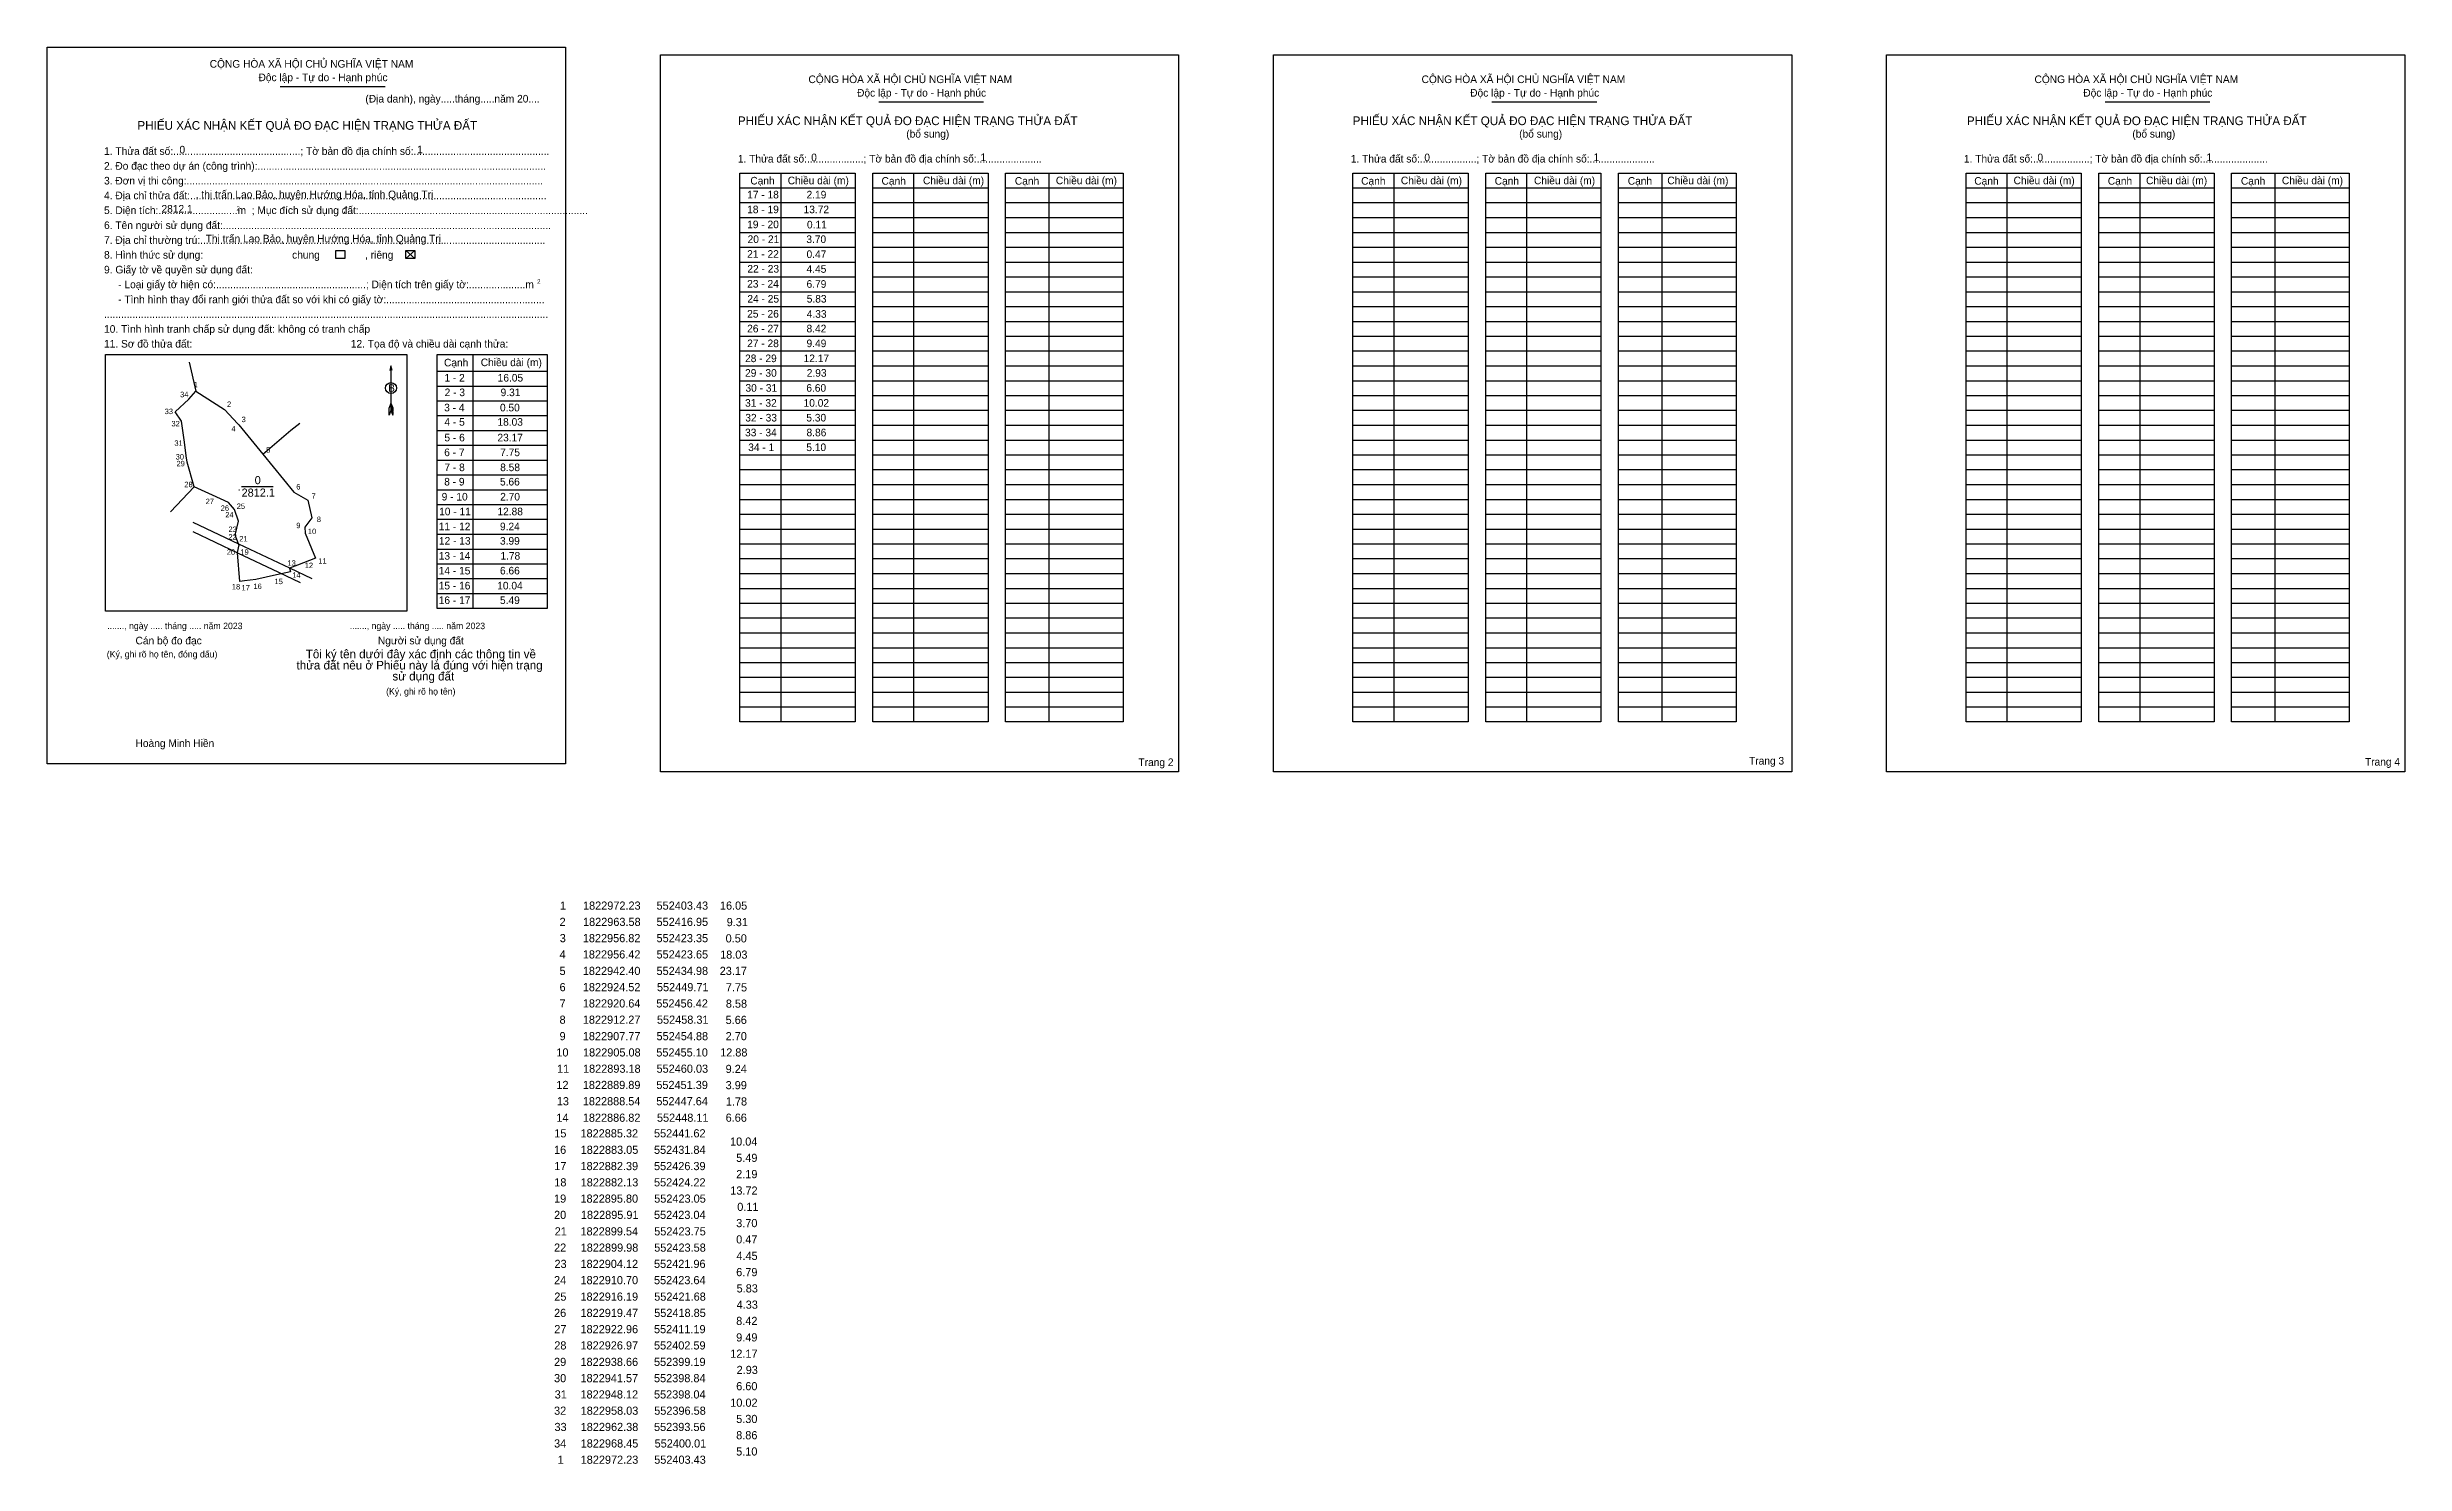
# Model space of a CAD drawing. Extents: x 552333 to 553449, y 1822464 to 1823135.
import ezdxf

# ---------------------------------------------------------------- set-up
doc = ezdxf.new("R2010")
doc.units = 0
for name, color, linetype in [('Level 1', 7, 'Continuous'), ('Level 10', 7, 'Continuous'), ('Level 13', 7, 'Continuous'), ('Level 2', 7, 'Continuous'), ('Level 48', 7, 'Continuous'), ('Level 50', 7, 'Continuous'), ('Level 52', 7, 'Continuous'), ('Level 53', 7, 'Continuous'), ('Level 59', 7, 'Continuous'), ('Level 6', 7, 'Continuous'), ('Level 9', 7, 'Continuous')]:
    doc.layers.add(name, color=color, linetype=linetype)

msp = doc.modelspace()

# ---------------------------------------------------------------- linework, layer by layer
at = {"layer": 'Level 1'}
for p, q in [((552333, 1823135.1), (552333, 1823135.1)), ((552623.2, 1823131.4), (552623.2, 1823131.4)), ((552443.3, 1823116.5), (552492.9, 1823116.5)), ((552726.6, 1823109.2), (552776.2, 1823109.2)), ((553016.8, 1823109.2), (553066.4, 1823109.2)), ((553307, 1823109.2), (553356.6, 1823109.2)), ((552680.2, 1823075.5), (552680.2, 1822815.7)), ((552743, 1823075.5), (552743, 1822815.7)), ((552807.1, 1823075.5), (552807.1, 1822815.7)), ((552970.4, 1823075.5), (552970.4, 1822815.7)), ((553033.2, 1823075.5), (553033.2, 1822815.7)), ((553097.2, 1823075.5), (553097.2, 1822815.7)), ((553260.5, 1823075.5), (553260.5, 1822815.7)), ((553323.4, 1823075.5), (553323.4, 1822815.7)), ((553387.4, 1823075.5), (553387.4, 1822815.7)), ((552660.9, 1823068.5), (552715.4, 1823068.5)), ((552723.7, 1823068.5), (552778.3, 1823068.5)), ((552786.6, 1823068.5), (552842.3, 1823068.5)), ((552951, 1823068.5), (553005.6, 1823068.5)), ((553013.9, 1823068.5), (553068.4, 1823068.5)), ((553076.7, 1823068.5), (553132.4, 1823068.5)), ((553241.2, 1823068.5), (553295.7, 1823068.5)), ((553304.1, 1823068.5), (553358.6, 1823068.5)), ((553366.9, 1823068.5), (553422.6, 1823068.5)), ((552660.9, 1823061.5), (552715.4, 1823061.5)), ((552660.9, 1823054.4), (552715.4, 1823054.4)), ((552723.7, 1823061.5), (552778.3, 1823061.5)), ((552723.7, 1823054.4), (552778.3, 1823054.4)), ((552786.6, 1823061.5), (552842.3, 1823061.5)), ((552786.6, 1823054.4), (552842.3, 1823054.4)), ((552951, 1823061.5), (553005.6, 1823061.5)), ((552951, 1823054.4), (553005.6, 1823054.4)), ((553013.9, 1823061.5), (553068.4, 1823061.5)), ((553013.9, 1823054.4), (553068.4, 1823054.4)), ((553076.7, 1823061.5), (553132.4, 1823061.5)), ((553076.7, 1823054.4), (553132.4, 1823054.4)), ((553241.2, 1823061.5), (553295.7, 1823061.5)), ((553241.2, 1823054.4), (553295.7, 1823054.4)), ((553304.1, 1823061.5), (553358.6, 1823061.5)), ((553304.1, 1823054.4), (553358.6, 1823054.4)), ((553366.9, 1823061.5), (553422.6, 1823061.5)), ((553366.9, 1823054.4), (553422.6, 1823054.4)), ((552660.9, 1823047.4), (552715.4, 1823047.4)), ((552723.7, 1823047.4), (552778.3, 1823047.4)), ((552786.6, 1823047.4), (552842.3, 1823047.4)), ((552951, 1823047.4), (553005.6, 1823047.4)), ((553013.9, 1823047.4), (553068.4, 1823047.4)), ((553076.7, 1823047.4), (553132.4, 1823047.4)), ((553241.2, 1823047.4), (553295.7, 1823047.4)), ((553304.1, 1823047.4), (553358.6, 1823047.4)), ((553366.9, 1823047.4), (553422.6, 1823047.4)), ((552502.7, 1823038.9), (552507, 1823035)), ((552502.7, 1823035), (552507, 1823038.9)), ((552660.9, 1823040.4), (552715.4, 1823040.4)), ((552660.9, 1823033.4), (552715.4, 1823033.4)), ((552723.7, 1823040.4), (552778.3, 1823040.4)), ((552723.7, 1823033.4), (552778.3, 1823033.4)), ((552786.6, 1823040.4), (552842.3, 1823040.4)), ((552786.6, 1823033.4), (552842.3, 1823033.4)), ((552951, 1823040.4), (553005.6, 1823040.4)), ((552951, 1823033.4), (553005.6, 1823033.4)), ((553013.9, 1823040.4), (553068.4, 1823040.4)), ((553013.9, 1823033.4), (553068.4, 1823033.4)), ((553076.7, 1823040.4), (553132.4, 1823040.4)), ((553076.7, 1823033.4), (553132.4, 1823033.4)), ((553241.2, 1823040.4), (553295.7, 1823040.4)), ((553241.2, 1823033.4), (553295.7, 1823033.4)), ((553304.1, 1823040.4), (553358.6, 1823040.4)), ((553304.1, 1823033.4), (553358.6, 1823033.4)), ((553366.9, 1823040.4), (553422.6, 1823040.4)), ((553366.9, 1823033.4), (553422.6, 1823033.4)), ((552660.9, 1823026.4), (552715.4, 1823026.4)), ((552660.9, 1823019.3), (552715.4, 1823019.3)), ((552723.7, 1823026.4), (552778.3, 1823026.4)), ((552723.7, 1823019.3), (552778.3, 1823019.3)), ((552786.6, 1823026.4), (552842.3, 1823026.4)), ((552786.6, 1823019.3), (552842.3, 1823019.3)), ((552951, 1823026.4), (553005.6, 1823026.4)), ((552951, 1823019.3), (553005.6, 1823019.3)), ((553013.9, 1823026.4), (553068.4, 1823026.4)), ((553013.9, 1823019.3), (553068.4, 1823019.3)), ((553076.7, 1823026.4), (553132.4, 1823026.4)), ((553076.7, 1823019.3), (553132.4, 1823019.3)), ((553241.2, 1823026.4), (553295.7, 1823026.4)), ((553241.2, 1823019.3), (553295.7, 1823019.3)), ((553304.1, 1823026.4), (553358.6, 1823026.4)), ((553304.1, 1823019.3), (553358.6, 1823019.3)), ((553366.9, 1823026.4), (553422.6, 1823026.4)), ((553366.9, 1823019.3), (553422.6, 1823019.3)), ((552660.9, 1823012.3), (552715.4, 1823012.3)), ((552723.7, 1823012.3), (552778.3, 1823012.3)), ((552786.6, 1823012.3), (552842.3, 1823012.3)), ((552951, 1823012.3), (553005.6, 1823012.3)), ((553013.9, 1823012.3), (553068.4, 1823012.3)), ((553076.7, 1823012.3), (553132.4, 1823012.3)), ((553241.2, 1823012.3), (553295.7, 1823012.3)), ((553304.1, 1823012.3), (553358.6, 1823012.3)), ((553366.9, 1823012.3), (553422.6, 1823012.3)), ((552660.9, 1823005.3), (552715.4, 1823005.3)), ((552660.9, 1822998.3), (552715.4, 1822998.3)), ((552723.7, 1823005.3), (552778.3, 1823005.3)), ((552723.7, 1822998.3), (552778.3, 1822998.3)), ((552786.6, 1823005.3), (552842.3, 1823005.3)), ((552786.6, 1822998.3), (552842.3, 1822998.3)), ((552951, 1823005.3), (553005.6, 1823005.3)), ((552951, 1822998.3), (553005.6, 1822998.3)), ((553013.9, 1823005.3), (553068.4, 1823005.3)), ((553013.9, 1822998.3), (553068.4, 1822998.3)), ((553076.7, 1823005.3), (553132.4, 1823005.3)), ((553076.7, 1822998.3), (553132.4, 1822998.3)), ((553241.2, 1823005.3), (553295.7, 1823005.3)), ((553241.2, 1822998.3), (553295.7, 1822998.3)), ((553304.1, 1823005.3), (553358.6, 1823005.3)), ((553304.1, 1822998.3), (553358.6, 1822998.3)), ((553366.9, 1823005.3), (553422.6, 1823005.3)), ((553366.9, 1822998.3), (553422.6, 1822998.3)), ((552360.6, 1822989.6), (552360.6, 1822989.6)), ((552534.5, 1822989.6), (552534.5, 1822869.4)), ((552660.9, 1822991.3), (552715.4, 1822991.3)), ((552723.7, 1822991.3), (552778.3, 1822991.3)), ((552786.6, 1822991.3), (552842.3, 1822991.3)), ((552951, 1822991.3), (553005.6, 1822991.3)), ((553013.9, 1822991.3), (553068.4, 1822991.3)), ((553076.7, 1822991.3), (553132.4, 1822991.3)), ((553241.2, 1822991.3), (553295.7, 1822991.3)), ((553304.1, 1822991.3), (553358.6, 1822991.3)), ((553366.9, 1822991.3), (553422.6, 1822991.3)), ((552495.7, 1822984.3), (552495.7, 1822963.1)), ((552517.6, 1822981.8), (552569.7, 1822981.8)), ((552517.6, 1822974.7), (552569.7, 1822974.7)), ((552660.9, 1822984.2), (552715.4, 1822984.2)), ((552660.9, 1822977.2), (552715.4, 1822977.2)), ((552723.7, 1822984.2), (552778.3, 1822984.2)), ((552723.7, 1822977.2), (552778.3, 1822977.2)), ((552786.6, 1822984.2), (552842.3, 1822984.2)), ((552786.6, 1822977.2), (552842.3, 1822977.2)), ((552951, 1822984.2), (553005.6, 1822984.2)), ((552951, 1822977.2), (553005.6, 1822977.2)), ((553013.9, 1822984.2), (553068.4, 1822984.2)), ((553013.9, 1822977.2), (553068.4, 1822977.2)), ((553076.7, 1822984.2), (553132.4, 1822984.2)), ((553076.7, 1822977.2), (553132.4, 1822977.2)), ((553241.2, 1822984.2), (553295.7, 1822984.2)), ((553241.2, 1822977.2), (553295.7, 1822977.2)), ((553304.1, 1822984.2), (553358.6, 1822984.2)), ((553304.1, 1822977.2), (553358.6, 1822977.2)), ((553366.9, 1822984.2), (553422.6, 1822984.2)), ((553366.9, 1822977.2), (553422.6, 1822977.2)), ((552495.7, 1822966.6), (552494.8, 1822964.4)), ((552494.8, 1822960.9), (552494.8, 1822964.4)), ((552495.7, 1822966.6), (552496.6, 1822964.4)), ((552495.7, 1822966.3), (552496.6, 1822964.1)), ((552495.7, 1822966), (552496.6, 1822963.8)), ((552495.7, 1822965.7), (552496.6, 1822963.5)), ((552495.7, 1822965.4), (552496.6, 1822963.2)), ((552495.7, 1822965.1), (552496.6, 1822962.9)), ((552495.7, 1822964.8), (552496.6, 1822962.5)), ((552495.7, 1822964.4), (552496.6, 1822962.2)), ((552495.7, 1822964.1), (552496.6, 1822961.9)), ((552495.7, 1822963.8), (552496.6, 1822961.6)), ((552495.7, 1822963.5), (552496.6, 1822961.3)), ((552496.6, 1822960.9), (552496.6, 1822964.4)), ((552517.6, 1822967.7), (552569.7, 1822967.7)), ((552660.9, 1822970.2), (552715.4, 1822970.2)), ((552723.7, 1822970.2), (552778.3, 1822970.2)), ((552786.6, 1822970.2), (552842.3, 1822970.2)), ((552951, 1822970.2), (553005.6, 1822970.2)), ((553013.9, 1822970.2), (553068.4, 1822970.2)), ((553076.7, 1822970.2), (553132.4, 1822970.2)), ((553241.2, 1822970.2), (553295.7, 1822970.2)), ((553304.1, 1822970.2), (553358.6, 1822970.2)), ((553366.9, 1822970.2), (553422.6, 1822970.2)), ((552495.7, 1822963.1), (552494.8, 1822960.9)), ((552495.7, 1822963.1), (552496.6, 1822960.9)), ((552517.6, 1822960.7), (552569.7, 1822960.7)), ((552517.6, 1822953.7), (552569.7, 1822953.7)), ((552660.9, 1822963.2), (552715.4, 1822963.2)), ((552660.9, 1822956.2), (552715.4, 1822956.2)), ((552723.7, 1822963.2), (552778.3, 1822963.2)), ((552723.7, 1822956.2), (552778.3, 1822956.2)), ((552786.6, 1822963.2), (552842.3, 1822963.2)), ((552786.6, 1822956.2), (552842.3, 1822956.2)), ((552951, 1822963.2), (553005.6, 1822963.2)), ((552951, 1822956.2), (553005.6, 1822956.2)), ((553013.9, 1822963.2), (553068.4, 1822963.2)), ((553013.9, 1822956.2), (553068.4, 1822956.2)), ((553076.7, 1822963.2), (553132.4, 1822963.2)), ((553076.7, 1822956.2), (553132.4, 1822956.2)), ((553241.2, 1822963.2), (553295.7, 1822963.2)), ((553241.2, 1822956.2), (553295.7, 1822956.2)), ((553304.1, 1822963.2), (553358.6, 1822963.2)), ((553304.1, 1822956.2), (553358.6, 1822956.2)), ((553366.9, 1822963.2), (553422.6, 1822963.2)), ((553366.9, 1822956.2), (553422.6, 1822956.2)), ((552517.6, 1822946.7), (552569.7, 1822946.7)), ((552660.9, 1822949.1), (552715.4, 1822949.1)), ((552660.9, 1822942.1), (552715.4, 1822942.1)), ((552723.7, 1822949.1), (552778.3, 1822949.1)), ((552723.7, 1822942.1), (552778.3, 1822942.1)), ((552786.6, 1822949.1), (552842.3, 1822949.1)), ((552786.6, 1822942.1), (552842.3, 1822942.1)), ((552951, 1822949.1), (553005.6, 1822949.1)), ((552951, 1822942.1), (553005.6, 1822942.1)), ((553013.9, 1822949.1), (553068.4, 1822949.1)), ((553013.9, 1822942.1), (553068.4, 1822942.1)), ((553076.7, 1822949.1), (553132.4, 1822949.1)), ((553076.7, 1822942.1), (553132.4, 1822942.1)), ((553241.2, 1822949.1), (553295.7, 1822949.1)), ((553241.2, 1822942.1), (553295.7, 1822942.1)), ((553304.1, 1822949.1), (553358.6, 1822949.1)), ((553304.1, 1822942.1), (553358.6, 1822942.1)), ((553366.9, 1822949.1), (553422.6, 1822949.1)), ((553366.9, 1822942.1), (553422.6, 1822942.1)), ((552517.6, 1822939.6), (552569.7, 1822939.6)), ((552517.6, 1822932.6), (552569.7, 1822932.6)), ((552660.9, 1822935.1), (552715.4, 1822935.1)), ((552723.7, 1822935.1), (552778.3, 1822935.1)), ((552786.6, 1822935.1), (552842.3, 1822935.1)), ((552951, 1822935.1), (553005.6, 1822935.1)), ((553013.9, 1822935.1), (553068.4, 1822935.1)), ((553076.7, 1822935.1), (553132.4, 1822935.1)), ((553241.2, 1822935.1), (553295.7, 1822935.1)), ((553304.1, 1822935.1), (553358.6, 1822935.1)), ((553366.9, 1822935.1), (553422.6, 1822935.1)), ((552517.6, 1822925.6), (552569.7, 1822925.6)), ((552660.9, 1822928.1), (552715.4, 1822928.1)), ((552660.9, 1822921), (552715.4, 1822921)), ((552723.7, 1822928.1), (552778.3, 1822928.1)), ((552723.7, 1822921), (552778.3, 1822921)), ((552786.6, 1822928.1), (552842.3, 1822928.1)), ((552786.6, 1822921), (552842.3, 1822921)), ((552951, 1822928.1), (553005.6, 1822928.1)), ((552951, 1822921), (553005.6, 1822921)), ((553013.9, 1822928.1), (553068.4, 1822928.1)), ((553013.9, 1822921), (553068.4, 1822921)), ((553076.7, 1822928.1), (553132.4, 1822928.1)), ((553076.7, 1822921), (553132.4, 1822921)), ((553241.2, 1822928.1), (553295.7, 1822928.1)), ((553241.2, 1822921), (553295.7, 1822921)), ((553304.1, 1822928.1), (553358.6, 1822928.1)), ((553304.1, 1822921), (553358.6, 1822921)), ((553366.9, 1822928.1), (553422.6, 1822928.1)), ((553366.9, 1822921), (553422.6, 1822921)), ((552517.6, 1822918.6), (552569.7, 1822918.6)), ((552517.6, 1822911.6), (552569.7, 1822911.6)), ((552660.9, 1822914), (552715.4, 1822914)), ((552723.7, 1822914), (552778.3, 1822914)), ((552786.6, 1822914), (552842.3, 1822914)), ((552951, 1822914), (553005.6, 1822914)), ((553013.9, 1822914), (553068.4, 1822914)), ((553076.7, 1822914), (553132.4, 1822914)), ((553241.2, 1822914), (553295.7, 1822914)), ((553304.1, 1822914), (553358.6, 1822914)), ((553366.9, 1822914), (553422.6, 1822914)), ((552517.6, 1822904.5), (552569.7, 1822904.5)), ((552517.6, 1822897.5), (552569.7, 1822897.5)), ((552660.9, 1822907), (552715.4, 1822907)), ((552660.9, 1822900), (552715.4, 1822900)), ((552723.7, 1822907), (552778.3, 1822907)), ((552723.7, 1822900), (552778.3, 1822900)), ((552786.6, 1822907), (552842.3, 1822907)), ((552786.6, 1822900), (552842.3, 1822900)), ((552951, 1822907), (553005.6, 1822907)), ((552951, 1822900), (553005.6, 1822900)), ((553013.9, 1822907), (553068.4, 1822907)), ((553013.9, 1822900), (553068.4, 1822900)), ((553076.7, 1822907), (553132.4, 1822907)), ((553076.7, 1822900), (553132.4, 1822900)), ((553241.2, 1822907), (553295.7, 1822907)), ((553241.2, 1822900), (553295.7, 1822900)), ((553304.1, 1822907), (553358.6, 1822907)), ((553304.1, 1822900), (553358.6, 1822900)), ((553366.9, 1822907), (553422.6, 1822907)), ((553366.9, 1822900), (553422.6, 1822900)), ((552517.6, 1822890.5), (552569.7, 1822890.5)), ((552660.9, 1822893), (552715.4, 1822893)), ((552660.9, 1822885.9), (552715.4, 1822885.9)), ((552723.7, 1822893), (552778.3, 1822893)), ((552723.7, 1822885.9), (552778.3, 1822885.9)), ((552786.6, 1822893), (552842.3, 1822893)), ((552786.6, 1822885.9), (552842.3, 1822885.9)), ((552951, 1822893), (553005.6, 1822893)), ((552951, 1822885.9), (553005.6, 1822885.9)), ((553013.9, 1822893), (553068.4, 1822893)), ((553013.9, 1822885.9), (553068.4, 1822885.9)), ((553076.7, 1822893), (553132.4, 1822893)), ((553076.7, 1822885.9), (553132.4, 1822885.9)), ((553241.2, 1822893), (553295.7, 1822893)), ((553241.2, 1822885.9), (553295.7, 1822885.9)), ((553304.1, 1822893), (553358.6, 1822893)), ((553304.1, 1822885.9), (553358.6, 1822885.9)), ((553366.9, 1822893), (553422.6, 1822893)), ((553366.9, 1822885.9), (553422.6, 1822885.9)), ((552517.6, 1822883.5), (552569.7, 1822883.5)), ((552517.6, 1822876.5), (552569.7, 1822876.5)), ((552660.9, 1822878.9), (552715.4, 1822878.9)), ((552723.7, 1822878.9), (552778.3, 1822878.9)), ((552786.6, 1822878.9), (552842.3, 1822878.9)), ((552951, 1822878.9), (553005.6, 1822878.9)), ((553013.9, 1822878.9), (553068.4, 1822878.9)), ((553076.7, 1822878.9), (553132.4, 1822878.9)), ((553241.2, 1822878.9), (553295.7, 1822878.9)), ((553304.1, 1822878.9), (553358.6, 1822878.9)), ((553366.9, 1822878.9), (553422.6, 1822878.9)), ((552503.2, 1822868.1), (552503.2, 1822868.1)), ((552660.9, 1822871.9), (552715.4, 1822871.9)), ((552660.9, 1822864.9), (552715.4, 1822864.9)), ((552723.7, 1822871.9), (552778.3, 1822871.9)), ((552723.7, 1822864.9), (552778.3, 1822864.9)), ((552786.6, 1822871.9), (552842.3, 1822871.9)), ((552786.6, 1822864.9), (552842.3, 1822864.9)), ((552951, 1822871.9), (553005.6, 1822871.9)), ((552951, 1822864.9), (553005.6, 1822864.9)), ((553013.9, 1822871.9), (553068.4, 1822871.9)), ((553013.9, 1822864.9), (553068.4, 1822864.9)), ((553076.7, 1822871.9), (553132.4, 1822871.9)), ((553076.7, 1822864.9), (553132.4, 1822864.9)), ((553241.2, 1822871.9), (553295.7, 1822871.9)), ((553241.2, 1822864.9), (553295.7, 1822864.9)), ((553304.1, 1822871.9), (553358.6, 1822871.9)), ((553304.1, 1822864.9), (553358.6, 1822864.9)), ((553366.9, 1822871.9), (553422.6, 1822871.9)), ((553366.9, 1822864.9), (553422.6, 1822864.9)), ((552660.9, 1822857.9), (552715.4, 1822857.9)), ((552723.7, 1822857.9), (552778.3, 1822857.9)), ((552786.6, 1822857.9), (552842.3, 1822857.9)), ((552951, 1822857.9), (553005.6, 1822857.9)), ((553013.9, 1822857.9), (553068.4, 1822857.9)), ((553076.7, 1822857.9), (553132.4, 1822857.9)), ((553241.2, 1822857.9), (553295.7, 1822857.9)), ((553304.1, 1822857.9), (553358.6, 1822857.9)), ((553366.9, 1822857.9), (553422.6, 1822857.9)), ((552660.9, 1822850.8), (552715.4, 1822850.8)), ((552660.9, 1822843.8), (552715.4, 1822843.8)), ((552723.7, 1822850.8), (552778.3, 1822850.8)), ((552723.7, 1822843.8), (552778.3, 1822843.8)), ((552786.6, 1822850.8), (552842.3, 1822850.8)), ((552786.6, 1822843.8), (552842.3, 1822843.8)), ((552951, 1822850.8), (553005.6, 1822850.8)), ((552951, 1822843.8), (553005.6, 1822843.8)), ((553013.9, 1822850.8), (553068.4, 1822850.8)), ((553013.9, 1822843.8), (553068.4, 1822843.8)), ((553076.7, 1822850.8), (553132.4, 1822850.8)), ((553076.7, 1822843.8), (553132.4, 1822843.8)), ((553241.2, 1822850.8), (553295.7, 1822850.8)), ((553241.2, 1822843.8), (553295.7, 1822843.8)), ((553304.1, 1822850.8), (553358.6, 1822850.8)), ((553304.1, 1822843.8), (553358.6, 1822843.8)), ((553366.9, 1822850.8), (553422.6, 1822850.8)), ((553366.9, 1822843.8), (553422.6, 1822843.8)), ((552660.9, 1822836.8), (552715.4, 1822836.8)), ((552660.9, 1822829.8), (552715.4, 1822829.8)), ((552723.7, 1822836.8), (552778.3, 1822836.8)), ((552723.7, 1822829.8), (552778.3, 1822829.8)), ((552786.6, 1822836.8), (552842.3, 1822836.8)), ((552786.6, 1822829.8), (552842.3, 1822829.8)), ((552951, 1822836.8), (553005.6, 1822836.8)), ((552951, 1822829.8), (553005.6, 1822829.8)), ((553013.9, 1822836.8), (553068.4, 1822836.8)), ((553013.9, 1822829.8), (553068.4, 1822829.8)), ((553076.7, 1822836.8), (553132.4, 1822836.8)), ((553076.7, 1822829.8), (553132.4, 1822829.8)), ((553241.2, 1822836.8), (553295.7, 1822836.8)), ((553241.2, 1822829.8), (553295.7, 1822829.8)), ((553304.1, 1822836.8), (553358.6, 1822836.8)), ((553304.1, 1822829.8), (553358.6, 1822829.8)), ((553366.9, 1822836.8), (553422.6, 1822836.8)), ((553366.9, 1822829.8), (553422.6, 1822829.8)), ((552660.9, 1822822.8), (552715.4, 1822822.8)), ((552723.7, 1822822.8), (552778.3, 1822822.8)), ((552786.6, 1822822.8), (552842.3, 1822822.8)), ((552951, 1822822.8), (553005.6, 1822822.8)), ((553013.9, 1822822.8), (553068.4, 1822822.8)), ((553076.7, 1822822.8), (553132.4, 1822822.8)), ((553241.2, 1822822.8), (553295.7, 1822822.8)), ((553304.1, 1822822.8), (553358.6, 1822822.8)), ((553366.9, 1822822.8), (553422.6, 1822822.8)), ((552578.3, 1822795.8), (552578.3, 1822795.8)), ((552868.5, 1822792.1), (552868.5, 1822792.1))]:
    msp.add_line(p, q, dxfattribs=at)
for points in [[(552660.9, 1823075.5), (552715.4, 1823075.5), (552715.4, 1822815.7), (552660.9, 1822815.7)], [(552723.7, 1823075.5), (552778.3, 1823075.5), (552778.3, 1822815.7), (552723.7, 1822815.7)], [(552786.6, 1823075.5), (552842.3, 1823075.5), (552842.3, 1822815.7), (552786.6, 1822815.7)], [(552951, 1823075.5), (553005.6, 1823075.5), (553005.6, 1822815.7), (552951, 1822815.7)], [(553013.9, 1823075.5), (553068.4, 1823075.5), (553068.4, 1822815.7), (553013.9, 1822815.7)], [(553076.7, 1823075.5), (553132.4, 1823075.5), (553132.4, 1822815.7), (553076.7, 1822815.7)], [(553241.2, 1823075.5), (553295.7, 1823075.5), (553295.7, 1822815.7), (553241.2, 1822815.7)], [(553304.1, 1823075.5), (553358.6, 1823075.5), (553358.6, 1822815.7), (553304.1, 1822815.7)], [(553366.9, 1823075.5), (553422.6, 1823075.5), (553422.6, 1822815.7), (553366.9, 1822815.7)], [(552360.6, 1822989.6), (552503.2, 1822989.6), (552503.2, 1822868.1), (552360.6, 1822868.1)], [(552517.6, 1822989.6), (552569.7, 1822989.6), (552569.7, 1822869.4), (552517.6, 1822869.4)]]:
    msp.add_lwpolyline(points, close=True, dxfattribs=at)
msp.add_lwpolyline([(552496.3, 1822982.1), (552495.7, 1822984.3), (552495.1, 1822982.1)], dxfattribs=at)
msp.add_circle((552495.7, 1822973.7), 2.59, dxfattribs=at)
at = {"layer": 'Level 10'}
for points in [[(552400.2, 1822986), (552403.4, 1822972.2)], [(552435, 1822942.4), (552448.3, 1822953.8), (552452.5, 1822957.1)], [(552391.3, 1822915.2), (552402.6, 1822927)]]:
    msp.add_lwpolyline(points, dxfattribs=at)
msp.add_lwpolyline([(552455.1, 1822905.1), (552460, 1822893.2), (552451.4, 1822889.9), (552447.6, 1822888.5), (552448.1, 1822886.8), (552441.6, 1822885.3), (552431.8, 1822883.1), (552426.4, 1822882.4), (552424.2, 1822882.1), (552423.1, 1822895.8), (552423, 1822895.9), (552423.8, 1822899.5), (552423.6, 1822900), (552422, 1822904.1), (552423.6, 1822910.7), (552421.7, 1822916.2), (552418.8, 1822919.5), (552411.2, 1822923), (552402.6, 1822927), (552399.2, 1822938.7), (552398.8, 1822941.6), (552398, 1822948.1), (552396.6, 1822958), (552393.6, 1822962.4), (552400, 1822968.4), (552403.4, 1822972.2), (552416.9, 1822963.6), (552423.3, 1822956.8), (552423.7, 1822956.4), (552435, 1822942.4), (552449.7, 1822924.5), (552456.4, 1822920.6), (552458.3, 1822912.3), (552454.9, 1822907.8)], close=True, dxfattribs=at)
at = {"layer": 'Level 2'}
for points in [[(552333, 1823135.1), (552578.3, 1823135.1), (552578.3, 1822795.8), (552333, 1822795.8)], [(552623.2, 1823131.4), (552868.5, 1823131.4), (552868.5, 1822792.1), (552623.2, 1822792.1)], [(552913.4, 1823131.4), (553158.7, 1823131.4), (553158.7, 1822792.1), (552913.4, 1822792.1)], [(553203.6, 1823131.4), (553448.9, 1823131.4), (553448.9, 1822792.1), (553203.6, 1822792.1)]]:
    msp.add_lwpolyline(points, close=True, dxfattribs=at)
at = {"layer": 'Level 50'}
for points in [[(552469.6, 1823038.9), (552473.8, 1823038.9), (552473.8, 1823035), (552469.6, 1823035)], [(552502.7, 1823038.9), (552507, 1823038.9), (552507, 1823035), (552502.7, 1823035)]]:
    msp.add_lwpolyline(points, close=True, dxfattribs=at)
at = {"layer": 'Level 59'}
for p, q in [((552402, 1822910.2), (552423.6, 1822900)), ((552402, 1822905.8), (552423.1, 1822895.8)), ((552423.6, 1822900), (552447.7, 1822888.6)), ((552423.1, 1822895.8), (552442.4, 1822886.6)), ((552442.4, 1822886.6), (552452.8, 1822881.7)), ((552447.7, 1822888.6), (552458.2, 1822883.6))]:
    msp.add_line(p, q, dxfattribs=at)
at = {"layer": 'Level 9'}
msp.add_line((552425, 1822927.2), (552440, 1822927.2), dxfattribs=at)

# ---------------------------------------------------------------- texts
at = {"layer": 'Level 1'}
for s, height, p in [('CỘNG HÒA XÃ HỘI CHỦ NGHĨA VIỆT NAM', 3.604, (552409.9, 1823125.4)), ('Độc lập - Tự do - Hạnh phúc', 3.604, (552433, 1823119)), ('CỘNG HÒA XÃ HỘI CHỦ NGHĨA VIỆT NAM', 3.604, (552693.3, 1823118.1)), ('CỘNG HÒA XÃ HỘI CHỦ NGHĨA VIỆT NAM', 3.604, (552983.5, 1823118.1)), ('CỘNG HÒA XÃ HỘI CHỦ NGHĨA VIỆT NAM', 3.604, (553273.6, 1823118.1)), ('(Địa danh), ngày.....tháng.....năm 20....', 3.604, (552483.6, 1823108.9)), ('Độc lập - Tự do - Hạnh phúc', 3.604, (552716.3, 1823111.7)), ('Độc lập - Tự do - Hạnh phúc', 3.604, (553006.5, 1823111.7)), ('Độc lập - Tự do - Hạnh phúc', 3.604, (553296.7, 1823111.7)), ('PHIẾU XÁC NHẬN KẾT QUẢ ĐO ĐẠC HIỆN TRẠNG THỬA ĐẤT', 4.119, (552375.7, 1823096)), ('PHIẾU XÁC NHẬN KẾT QUẢ ĐO ĐẠC HIỆN TRẠNG THỬA ĐẤT', 4.119, (552659.9, 1823098.2)), ('PHIẾU XÁC NHẬN KẾT QUẢ ĐO ĐẠC HIỆN TRẠNG THỬA ĐẤT', 4.119, (552950.9, 1823098.2)), ('PHIẾU XÁC NHẬN KẾT QUẢ ĐO ĐẠC HIỆN TRẠNG THỬA ĐẤT', 4.119, (553241.6, 1823098.2)), ('1. Thửa đất số:.............................................; Tờ bản đồ địa chính số:................................................', 3.6037, (552359.9, 1823084.1)), ('(bổ sung)', 3.6, (552739.6, 1823092.3)), ('(bổ sung)', 3.6, (553029.7, 1823092.3)), ('(bổ sung)', 3.6, (553319.9, 1823092.3)), ('2. Đo đạc theo dự án (công trình):......................................................................................................', 3.6037, (552359.9, 1823077.1)), ('1. Thửa đất số:....................; Tờ bản đồ địa chính số:.......................', 3.604, (552659.9, 1823080.5)), ('1. Thửa đất số:....................; Tờ bản đồ địa chính số:.......................', 3.604, (552950, 1823080.5)), ('1. Thửa đất số:....................; Tờ bản đồ địa chính số:.......................', 3.604, (553240.2, 1823080.5)), ('4. Địa chỉ thửa đất:..............................................................................................................................', 3.6037, (552359.9, 1823063.1)), ('3. Đơn vị thi công:..............................................................................................................................', 3.6037, (552359.9, 1823070.1)), ('Cạnh', 3.6, (552665.8, 1823070.1)), ('Chiều dài (m)', 3.604, (552683.5, 1823070.2)), ('Cạnh', 3.6, (552727.9, 1823070)), ('Chiều dài (m)', 3.604, (552747.5, 1823070.2)), ('Cạnh', 3.6, (552791, 1823070)), ('Chiều dài (m)', 3.604, (552810.4, 1823070.2)), ('Cạnh', 3.6, (552954.9, 1823070)), ('Chiều dài (m)', 3.604, (552973.7, 1823070.2)), ('Cạnh', 3.6, (553018.1, 1823070)), ('Chiều dài (m)', 3.604, (553036.7, 1823070.2)), ('Cạnh', 3.6, (553081.1, 1823070)), ('Chiều dài (m)', 3.604, (553099.8, 1823070.2)), ('Cạnh', 3.6, (553245.1, 1823070)), ('Chiều dài (m)', 3.604, (553263.7, 1823070.2)), ('Cạnh', 3.6, (553308.3, 1823070)), ('Chiều dài (m)', 3.604, (553326.4, 1823070.2)), ('Cạnh', 3.6, (553371.3, 1823070)), ('Chiều dài (m)', 3.604, (553390.7, 1823070.2)), ('5. Diện tích:............................m  ; Mục đích sử dụng đất:.................................................................................', 3.6037, (552359.9, 1823056.1)), ('6. Tên người sử dụng đất:....................................................................................................................', 3.6037, (552359.9, 1823049)), ('2', 2.06, (552422.6, 1823057.7)), ('7. Địa chỉ thường trú:..........................................................................................................................', 3.6037, (552359.9, 1823042)), ('9. Giấy tờ về quyền sử dụng đất:', 3.604, (552359.9, 1823028)), ('chung                , riêng', 3.604, (552448.9, 1823035)), ('     - Loại giấy tờ hiện có:.....................................................; Diện tích trên giấy tờ:....................m', 3.6037, (552359.9, 1823021)), ('2', 2.06, (552564.9, 1823023.1)), ('     - Tình hình thay đổi ranh giới thửa đất so với khi có giấy tờ:........................................................', 3.6037, (552359.9, 1823013.9)), ('.............................................................................................................................................................', 3.6037, (552359.9, 1823006.9)), ('10. Tình hình tranh chấp sử dụng đất: không có tranh chấp', 3.604, (552359.9, 1822999.9)), ('11. Sơ đồ thửa đất:', 3.604, (552359.9, 1822992.9)), ('12. Tọa độ và chiều dài cạnh thửa:', 3.604, (552476.7, 1822992.9)), ('Cạnh', 3.6, (552520.8, 1822984)), ('Chiều dài (m)', 3.604, (552538.2, 1822984.1)), ('B', 3.51, (552494.4, 1822972)), ('......., ngày ..... tháng ..... năm 2023', 3.089, (552361.4, 1822859.6)), ('Cán bộ đo đạc', 3.604, (552374.8, 1822852.4)), ('......., ngày ..... tháng ..... năm 2023', 3.089, (552476.2, 1822859.6)), ('Người sử dụng đất', 3.604, (552489.5, 1822852.4)), ('(Ký, ghi rõ họ tên, đóng dấu)', 3.089, (552361.2, 1822846.2)), ('thửa đất nêu ở Phiếu này là đúng với hiện trạng', 4.095, (552451, 1822840.5)), ('Tôi ký tên dưới đây xác định các thông tin về', 4.095, (552455.4, 1822845.8)), ('(Ký, ghi rõ họ tên)', 3.089, (552493.4, 1822828.6)), ('sử dụng đất', 4.095, (552496.4, 1822835.3)), ('Hoàng Minh Hiền', 3.604, (552374.8, 1822803.8)), ('Trang 2', 3.6, (552849.5, 1822794.8)), ('Trang 3', 3.6, (553138.5, 1822795.5)), ('Trang 4', 3.6, (553430, 1822795))]:
    msp.add_text(s, height=height, dxfattribs=at).set_placement(p)
at = {"layer": 'Level 13'}
for s, p in [('0', (552431.2, 1822928.2)), ('.', (552423.2, 1822925.2)), ('2812.1', (552425, 1822922.3))]:
    msp.add_text(s, height=3.86, dxfattribs=at).set_placement(p)
at = {"layer": 'Level 48'}
msp.add_text('8. Hình thức sử dụng:', height=3.604, dxfattribs=at).set_placement((552359.9, 1823035))
at = {"layer": 'Level 52'}
for s, p in [('17 - 18', (552664.3, 1823063.5)), ('2.19', (552692.4, 1823063.5)), ('19 - 20', (552664.3, 1823049.4)), ('18 - 19', (552664.3, 1823056.5)), ('13.72', (552691, 1823056.5)), ('0.11', (552692.6, 1823049.3)), ('20 - 21', (552664.5, 1823042.4)), ('3.70', (552692.3, 1823042.4)), ('21 - 22', (552664.3, 1823035.4)), ('22 - 23', (552664.4, 1823028.4)), ('4.45', (552692.4, 1823028.3)), ('0.47', (552692.4, 1823035.3)), ('23 - 24', (552664.3, 1823021.3)), ('6.79', (552692.4, 1823021.2)), ('25 - 26', (552664.3, 1823007.1)), ('24 - 25', (552664.4, 1823014.2)), ('4.33', (552692.5, 1823007)), ('5.83', (552692.5, 1823014.2)), ('26 - 27', (552664.3, 1823000.1)), ('8.42', (552692.4, 1823000.1)), ('28 - 29', (552663.3, 1822986)), ('27 - 28', (552664.3, 1822993.1)), ('12.17', (552691, 1822986)), ('9.49', (552692.4, 1822993.1)), ('1 - 2', (552521, 1822976.8)), ('16.05', (552546.2, 1822976.8)), ('29 - 30', (552663.3, 1822979.1)), ('30 - 31', (552663.5, 1822972)), ('6.60', (552692.3, 1822972)), ('2.93', (552692.5, 1822979.1)), ('3 - 4', (552520.9, 1822962.7)), ('2 - 3', (552521.1, 1822969.9)), ('0.50', (552547.3, 1822962.7)), ('9.31', (552547.6, 1822969.9)), ('31 - 32', (552663.3, 1822964.9)), ('10.02', (552691, 1822964.9)), ('4 - 5', (552521, 1822955.9)), ('18.03', (552546.1, 1822955.9)), ('33 - 34', (552663.3, 1822950.9)), ('32 - 33', (552663.4, 1822957.9)), ('5.30', (552692.3, 1822957.9)), ('8.86', (552692.4, 1822950.9)), ('5 - 6', (552521, 1822948.5)), ('6 - 7', (552520.9, 1822941.5)), ('23.17', (552546.1, 1822948.5)), ('7.75', (552547.4, 1822941.5)), ('34 - 1', (552664.8, 1822943.9)), ('5.10', (552692.3, 1822943.9)), ('7 - 8', (552521, 1822934.4)), ('8 - 9', (552520.9, 1822927.6)), ('5.66', (552547.3, 1822927.6)), ('8.58', (552547.4, 1822934.4)), ('9 - 10', (552519.7, 1822920.5)), ('2.70', (552547.4, 1822920.5)), ('11 - 12', (552518.3, 1822906.4)), ('10 - 11', (552518.5, 1822913.5)), ('12.88', (552546.1, 1822913.5)), ('9.24', (552547.3, 1822906.4)), ('12 - 13', (552518.4, 1822899.6)), ('3.99', (552547.3, 1822899.6)), ('13 - 14', (552518.3, 1822892.5)), ('14 - 15', (552518.3, 1822885.5)), ('6.66', (552547.3, 1822885.5)), ('1.78', (552547.5, 1822892.5)), ('15 - 16', (552518.3, 1822878.4)), ('16 - 17', (552518.3, 1822871.5)), ('10.04', (552546, 1822878.4)), ('5.49', (552547.3, 1822871.5))]:
    msp.add_text(s, height=3.6, dxfattribs=at).set_placement(p)
at = {"layer": 'Level 53'}
for s, p in [('1', (552575.7, 1822726.8)), ('1822972.23', (552586.6, 1822726.8)), ('552403.43', (552621.4, 1822726.8)), ('16.05', (552651.4, 1822726.8)), ('2', (552575.5, 1822719.1)), ('1822963.58', (552586.6, 1822719.1)), ('552416.95', (552621.4, 1822719.1)), ('9.31', (552654.6, 1822719)), ('4', (552575.5, 1822703.7)), ('3', (552575.6, 1822711.4)), ('1822956.82', (552586.5, 1822711.4)), ('1822956.42', (552586.5, 1822703.7)), ('552423.35', (552621.4, 1822711.4)), ('552423.65', (552621.4, 1822703.7)), ('18.03', (552651.5, 1822703.6)), ('0.50', (552654.1, 1822711.3)), ('5', (552575.5, 1822695.9)), ('1822942.40', (552586.5, 1822695.9)), ('552434.98', (552621.4, 1822695.9)), ('23.17', (552651.3, 1822695.9)), ('6', (552575.5, 1822688.2)), ('1822924.52', (552586.5, 1822688.2)), ('552449.71', (552621.6, 1822688.2)), ('7.75', (552654.2, 1822688.1)), ('7', (552575.5, 1822680.5)), ('8', (552575.5, 1822672.8)), ('1822920.64', (552586.5, 1822680.5)), ('1822912.27', (552586.5, 1822672.8)), ('552456.42', (552621.3, 1822680.5)), ('552458.31', (552621.6, 1822672.8)), ('5.66', (552654.1, 1822672.7)), ('8.58', (552654.2, 1822680.4)), ('9', (552575.5, 1822665)), ('1822907.77', (552586.5, 1822665)), ('552454.88', (552621.4, 1822665)), ('2.70', (552654.1, 1822665)), ('10', (552574, 1822657.3)), ('11', (552574.3, 1822649.6)), ('1822905.08', (552586.6, 1822657.3)), ('1822893.18', (552586.6, 1822649.6)), ('552455.10', (552621.3, 1822657.3)), ('552460.03', (552621.4, 1822649.6)), ('12.88', (552651.5, 1822657.3)), ('9.24', (552654.1, 1822649.5)), ('12', (552574, 1822641.9)), ('1822889.89', (552586.5, 1822641.9)), ('552451.39', (552621.3, 1822641.9)), ('3.99', (552654.1, 1822641.8)), ('14', (552574, 1822626.4)), ('13', (552574.2, 1822634.2)), ('1822888.54', (552586.5, 1822634.2)), ('1822886.82', (552586.5, 1822626.4)), ('552447.64', (552621.3, 1822634.2)), ('552448.11', (552621.6, 1822626.4)), ('6.66', (552654.1, 1822626.4)), ('1.78', (552654.2, 1822634.1)), ('15', (552573, 1822619)), ('1822885.32', (552585.4, 1822619)), ('552441.62', (552620.2, 1822619)), ('10.04', (552656.2, 1822615.1)), ('16', (552572.9, 1822611.2)), ('17', (552573, 1822603.5)), ('1822882.39', (552585.4, 1822603.5)), ('1822883.05', (552585.5, 1822611.2)), ('552431.84', (552620.2, 1822611.2)), ('552426.39', (552620.2, 1822603.5)), ('5.49', (552659.1, 1822607.4)), ('18', (552573, 1822595.8)), ('1822882.13', (552585.5, 1822595.8)), ('552424.22', (552620.2, 1822595.8)), ('13.72', (552656.3, 1822591.9)), ('2.19', (552659.1, 1822599.7)), ('20', (552572.9, 1822580.4)), ('19', (552572.9, 1822588.1)), ('1822895.80', (552585.4, 1822588.1)), ('1822895.91', (552585.6, 1822580.4)), ('552423.04', (552620.2, 1822580.4)), ('552423.05', (552620.3, 1822588.1)), ('0.11', (552659.6, 1822584.2)), ('21', (552573.2, 1822572.6)), ('1822899.54', (552585.4, 1822572.6)), ('552423.75', (552620.3, 1822572.6)), ('3.70', (552659.1, 1822576.5)), ('22', (552572.9, 1822564.9)), ('1822899.98', (552585.5, 1822564.9)), ('552423.58', (552620.3, 1822564.9)), ('0.47', (552659.1, 1822568.8)), ('4.45', (552659.2, 1822561)), ('24', (552572.9, 1822549.5)), ('23', (552573.1, 1822557.2)), ('1822904.12', (552585.4, 1822557.2)), ('1822910.70', (552585.4, 1822549.5)), ('552421.96', (552620.2, 1822557.2)), ('552423.64', (552620.2, 1822549.5)), ('6.79', (552659.1, 1822553.3)), ('25', (552573, 1822541.7)), ('1822916.19', (552585.4, 1822541.7)), ('552421.68', (552620.3, 1822541.7)), ('4.33', (552659.3, 1822537.9)), ('5.83', (552659.3, 1822545.6)), ('26', (552572.9, 1822534)), ('27', (552573, 1822526.3)), ('1822919.47', (552585.4, 1822534)), ('1822922.96', (552585.4, 1822526.3)), ('552411.19', (552620.2, 1822526.3)), ('552418.85', (552620.3, 1822534)), ('8.42', (552659.1, 1822530.2)), ('28', (552573, 1822518.6)), ('1822926.97', (552585.4, 1822518.6)), ('552402.59', (552620.2, 1822518.6)), ('12.17', (552656.3, 1822514.7)), ('9.49', (552659.1, 1822522.4)), ('30', (552572.9, 1822503.1)), ('29', (552572.9, 1822510.8)), ('1822938.66', (552585.4, 1822510.8)), ('1822941.57', (552585.4, 1822503.1)), ('552399.19', (552620.2, 1822510.8)), ('552398.84', (552620.2, 1822503.1)), ('2.93', (552659.3, 1822507)), ('31', (552573.2, 1822495.4)), ('1822948.12', (552585.4, 1822495.4)), ('552398.04', (552620.2, 1822495.4)), ('10.02', (552656.3, 1822491.5)), ('6.60', (552659.1, 1822499.3)), ('32', (552572.9, 1822487.7)), ('33', (552573.1, 1822480)), ('1822958.03', (552585.5, 1822487.7)), ('1822962.38', (552585.5, 1822480)), ('552393.56', (552620.2, 1822480)), ('552396.58', (552620.3, 1822487.7)), ('5.30', (552659.1, 1822483.8)), ('34', (552572.9, 1822472.2)), ('1822968.45', (552585.5, 1822472.2)), ('552400.01', (552620.5, 1822472.2)), ('8.86', (552659.1, 1822476.1)), ('1', (552574.6, 1822464.5)), ('1822972.23', (552585.5, 1822464.5)), ('552403.43', (552620.3, 1822464.5)), ('5.10', (552659.1, 1822468.4))]:
    msp.add_text(s, height=3.86, dxfattribs=at).set_placement(p)
at = {"layer": 'Level 6'}
for s, height, p in [('0', 3.6, (552395.6, 1823084.8)), ('1', 3.6, (552508.1, 1823084.9)), ('0', 3.6, (552694.6, 1823081.1)), ('1', 3.6, (552774.7, 1823081.2)), ('0', 3.6, (552984.8, 1823081.1)), ('1', 3.6, (553064.9, 1823081.2)), ('0', 3.6, (553275, 1823081.1)), ('1', 3.6, (553355, 1823081.2)), (', thị trấn Lao Bảo, huyện Hướng Hóa, tỉnh Quảng Trị', 3.604, (552403.3, 1823063.6)), ('2812.1', 3.6, (552387.1, 1823056.8)), ('.', 3.6, (552473, 1823056.6)), ('Thị trấn Lao Bảo, huyện Hướng Hóa, tỉnh Quảng Trị', 3.604, (552408, 1823042.7))]:
    msp.add_text(s, height=height, dxfattribs=at).set_placement(p)
at = {"layer": 'Level 9'}
for s, p in [('1', (552402.3, 1822974.1)), ('33', (552388.6, 1822961.4)), ('34', (552395.9, 1822969.4)), ('2', (552418.1, 1822964.8)), ('32', (552391.8, 1822955.6)), ('4', (552420.2, 1822953.2)), ('3', (552425, 1822957.6)), ('31', (552393.2, 1822946.4)), ('30', (552393.8, 1822939.9)), ('5', (552436.6, 1822943.1)), ('29', (552394.2, 1822936.7)), ('28', (552397.9, 1822926.8)), ('27', (552408, 1822918.8)), ('25', (552422.7, 1822916.5)), ('6', (552450.9, 1822925.7)), ('7', (552458.1, 1822921.3)), ('26', (552415.1, 1822915.6)), ('24', (552417.3, 1822912.5)), ('23', (552418.8, 1822905.6)), ('9', (552450.9, 1822907.4)), ('8', (552460.6, 1822910.3)), ('20', (552418, 1822894.8)), ('22', (552418.8, 1822902)), ('21', (552423.9, 1822901.1)), ('19', (552424.4, 1822894.8)), ('10', (552456.4, 1822904.6)), ('13', (552446.7, 1822889.6)), ('14', (552449, 1822883.9)), ('12', (552454.9, 1822888.5)), ('11', (552461.3, 1822890.6)), ('18', (552420.4, 1822878.4)), ('17', (552425, 1822877.9)), ('16', (552430.6, 1822878.6)), ('15', (552440.6, 1822880.9))]:
    msp.add_text(s, height=2.57, dxfattribs=at).set_placement(p)

doc.saveas('drawing.dxf')
